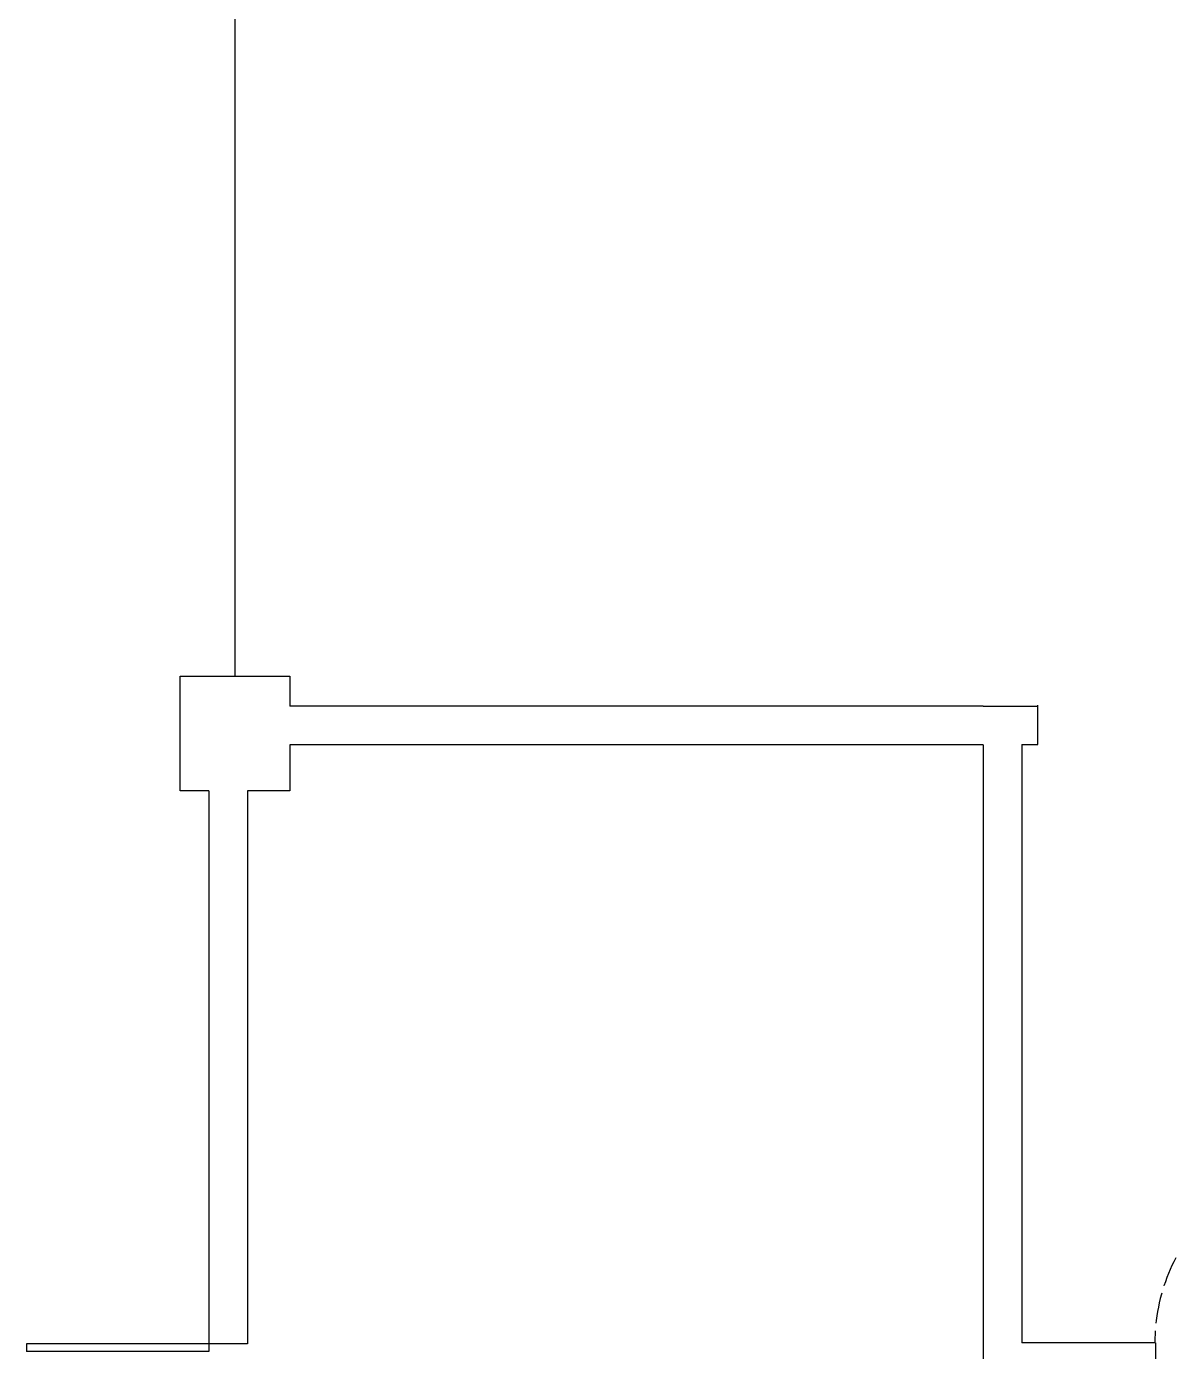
# Model space of a CAD drawing. Header units: centimetres. Extents: x 5373 to 12554, y -7923 to 4675.
# Drawn here: x 5373 to 5822, y -4424 to -3905 of the extents above; entities that cross this region are included whole.
import ezdxf

# ---------------------------------------------------------------- set-up
doc = ezdxf.new("R2010")
doc.units = ezdxf.units.CM
doc.linetypes.add('ACAD_ISO02W100', pattern=[15, 12, -3])
doc.layers.add('others', color=7, linetype='Continuous')

msp = doc.modelspace()

# ---------------------------------------------------------------- linework, layer by layer
for p, q in [((5769.62, -4186.01), (5769.62, -4170.57)), ((5748.12, -4171), (5769.62, -4171)), ((5748.12, -4186.2), (5748.12, -4868.71)), ((5763.32, -4186.01), (5763.32, -4420.65)), ((5763.32, -4186.01), (5769.62, -4186.01)), ((5444.52, -4420.98), (5373.02, -4420.98)), ((5373.02, -4420.98), (5373.02, -4423.98)), ((5444.52, -4423.98), (5373.02, -4423.98)), ((5815.77, -4420.65), (5763.32, -4420.65)), ((5815.77, -4420.65), (5815.77, -4435.85))]:
    msp.add_line(p, q)
at = {"linetype": 'Continuous'}
msp.add_line((5444.52, -4420.98), (5444.52, -4423.98), dxfattribs=at)
at = {"linetype": 'ACAD_ISO02W100'}
msp.add_arc((5887.27, -4420.65), 71.79, 92.3949, 180, dxfattribs=at)
at = {"layer": 'Defpoints', "linetype": 'Continuous'}
for p, q in [((5748.12, -4171), (5476.22, -4171)), ((5748.12, -4186.2), (5476.22, -4186.2)), ((5444.52, -4204.2), (5444.52, -4420.98)), ((5459.72, -4204.2), (5459.72, -4420.98)), ((5459.72, -4420.98), (5444.52, -4420.98))]:
    msp.add_line(p, q, dxfattribs=at)
for points in [[(5444.52, -4204.2), (5433.22, -4204.2), (5433.22, -4159.2), (5476.22, -4159.2), (5476.22, -4171)], [(5476.22, -4186.2), (5476.22, -4204.2), (5459.72, -4204.2)]]:
    msp.add_lwpolyline(points, dxfattribs=at)
at = {"layer": 'others'}
msp.add_line((5454.72, -3878), (5454.72, -4159.2), dxfattribs=at)

doc.saveas('drawing.dxf')
